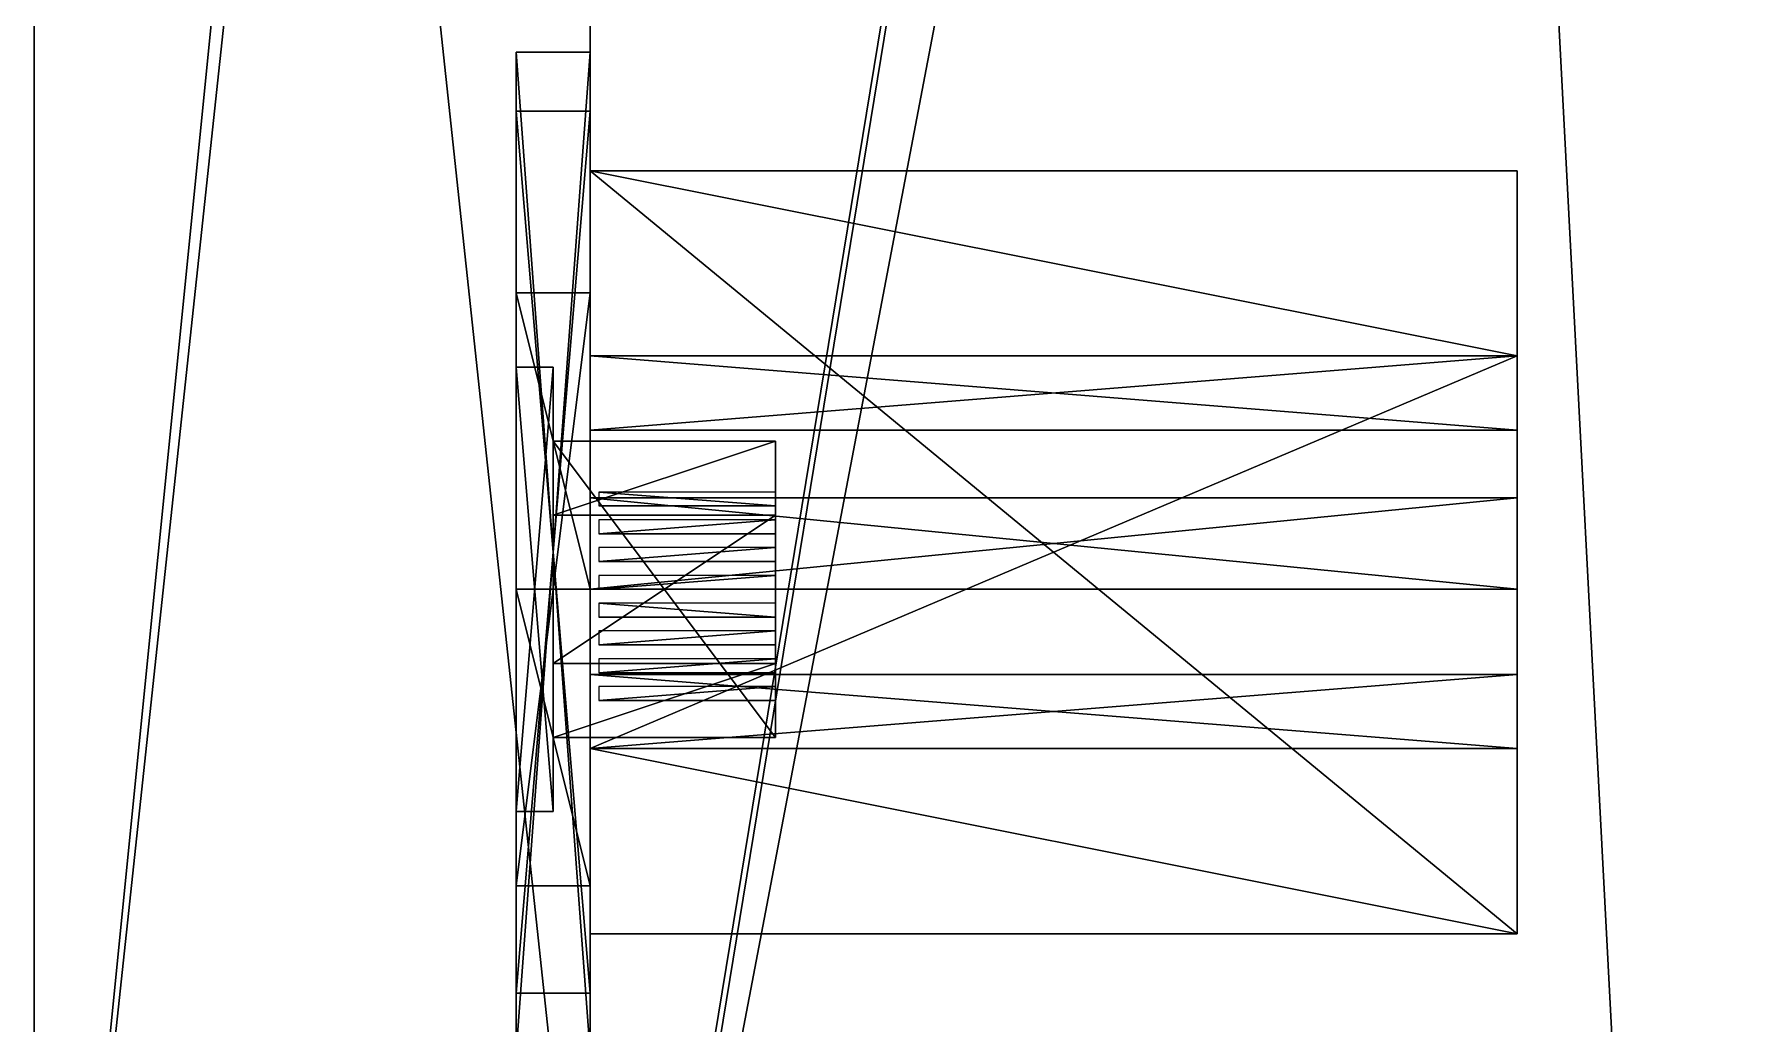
# Model space of a CAD drawing. Header units: millimetres. Extents: x -2 to 845, y -2 to 957.
# Drawn here: x 0 to 46.2, y 140.77 to 167.48 of the extents above; entities that cross this region are included whole.
import ezdxf

# ---------------------------------------------------------------- set-up
doc = ezdxf.new("R2010")
doc.units = ezdxf.units.MM
doc.header["$LTSCALE"] = 25.4

msp = doc.modelspace()

# ---------------------------------------------------------------- linework, layer by layer
for p, q in [((0, -2, -2), (0, 957, -2)), ((0, 955), (0, -2)), ((0, 955, 350), (0, 0, 350)), ((0, 955), (0, -2)), ((0, 120, 85), (0, 270, 85)), ((0, 120, 285), (0, 270, 285)), ((0, 120, 285), (0, 270, 285)), ((0, 120, 85), (0, 270, 85)), ((0, 120, 85), (0, 270, 85)), ((0, 120, 285), (0, 270, 285)), ((15, 120, 285), (15, 270, 285)), ((15, 120, 85), (15, 270, 85)), ((15, 120, 285), (15, 270, 285)), ((15, 120, 85), (15, 270, 85)), ((15, 120, 85), (15, 270, 85)), ((15, 130, 275), (15, 260, 275)), ((15, 260, 95), (15, 130, 95)), ((15, 260, 95), (15, 130, 95)), ((15, 130, 275), (15, 260, 275)), ((15, 260, 95), (15, 130, 95)), ((15, 130, 275), (15, 260, 275)), ((13, 140, 129), (13, 167, 129)), ((13, 167, 129), (13, 167, 105)), ((13, 167, 105), (13, 140, 105)), ((15, 167, 129), (13, 167, 129)), ((13, 140, 129), (13, 167, 129)), ((15, 167, 105), (13, 167, 105)), ((13, 167, 129), (13, 167, 105)), ((15, 167, 129), (13, 167, 129)), ((13, 167, 105), (13, 140, 105)), ((15, 167, 105), (13, 167, 105)), ((15, 167, 105), (15, 140, 105)), ((15, 167, 129), (15, 167, 105)), ((15, 140, 129), (15, 167, 129)), ((15, 140, 129), (15, 167, 129)), ((15, 167, 129), (15, 167, 105)), ((15, 167, 105), (15, 140, 105)), ((13, 141.596, 127.404), (13, 165.404, 127.404)), ((13, 165.404, 106.596), (13, 141.596, 106.596)), ((13, 165.404, 127.404), (13, 165.404, 106.596)), ((13, 141.596, 127.404), (13, 165.404, 127.404)), ((15, 165.404, 127.404), (13, 165.404, 127.404)), ((15, 165.404, 106.596), (13, 165.404, 106.596)), ((13, 165.404, 106.596), (13, 141.596, 106.596)), ((15, 165.404, 127.404), (13, 165.404, 127.404)), ((13, 165.404, 127.404), (13, 165.404, 106.596)), ((15, 165.404, 106.596), (13, 165.404, 106.596)), ((15, 141.596, 127.404), (15, 165.404, 127.404)), ((15, 165.404, 127.404), (15, 165.404, 106.596)), ((15, 165.404, 106.596), (15, 141.596, 106.596)), ((15, 141.596, 127.404), (15, 165.404, 127.404)), ((15, 165.404, 106.596), (15, 141.596, 106.596)), ((15, 165.404, 127.404), (15, 165.404, 106.596)), ((15, 140, 179), (15, 165, 179)), ((15, 165, 179), (15, 165, 204)), ((15, 165, 204), (15, 140, 204)), ((15, 140, 179), (15, 165, 179)), ((15, 165, 204), (15, 140, 204)), ((15, 165, 179), (15, 165, 204)), ((15, 158.799, 125.799), (15, 163.799, 120.799)), ((15, 163.799, 120.799), (40, 163.799, 120.799)), ((15, 163.799, 120.799), (15, 163.799, 108.201)), ((15, 163.799, 108.201), (40, 163.799, 108.201)), ((15, 163.799, 120.799), (40, 163.799, 120.799)), ((15, 163.799, 108.201), (15, 143.201, 108.201)), ((15, 163.799, 108.201), (40, 163.799, 108.201)), ((15, 163.799, 108.201), (15, 143.201, 108.201)), ((15, 163.799, 120.799), (15, 163.799, 108.201)), ((15, 158.799, 125.799), (15, 163.799, 120.799)), ((15, 163.621, 180.379), (15, 141.379, 180.379)), ((15, 163.621, 202.621), (15, 163.621, 180.379)), ((15, 141.379, 202.621), (15, 163.621, 202.621)), ((15, 141.379, 202.621), (15, 163.621, 202.621)), ((15, 163.621, 202.621), (15, 163.621, 180.379)), ((15, 163.621, 180.379), (15, 141.379, 180.379)), ((40, 158.799, 125.799), (40, 163.799, 120.799)), ((40, 163.799, 120.799), (40, 163.799, 108.201)), ((40, 163.799, 108.201), (40, 143.201, 108.201)), ((40, 158.799, 125.799), (40, 163.799, 120.799)), ((40, 163.799, 120.799), (40, 163.799, 108.201)), ((40, 163.799, 108.201), (40, 143.201, 108.201)), ((13, 160.5, 199.5), (13, 152.5, 199.5)), ((13, 160.5, 183.5), (13, 160.5, 199.5)), ((13, 144.5, 183.5), (13, 160.5, 183.5)), ((15, 160.5, 199.5), (13, 160.5, 199.5)), ((13, 160.5, 199.5), (13, 152.5, 199.5)), ((15, 160.5, 199.5), (13, 160.5, 199.5)), ((15, 160.5, 183.5), (13, 160.5, 183.5)), ((13, 160.5, 183.5), (13, 160.5, 199.5)), ((13, 144.5, 183.5), (13, 160.5, 183.5)), ((15, 160.5, 183.5), (13, 160.5, 183.5)), ((15, 160.5, 199.5), (15, 152.5, 199.5)), ((15, 144.5, 183.5), (15, 160.5, 183.5)), ((15, 160.5, 183.5), (15, 160.5, 199.5)), ((15, 160.5, 199.5), (15, 152.5, 199.5)), ((15, 160.5, 183.5), (15, 160.5, 199.5)), ((15, 144.5, 183.5), (15, 160.5, 183.5)), ((13, 158.5, 197.5), (13, 146.5, 197.5)), ((13, 146.5, 188.5), (13, 158.5, 188.5)), ((13, 158.5, 188.5), (13, 158.5, 197.5)), ((13, 158.5, 197.5), (13, 146.5, 197.5)), ((14, 158.5, 197.5), (13, 158.5, 197.5)), ((14, 158.5, 188.5), (13, 158.5, 188.5)), ((13, 146.5, 188.5), (13, 158.5, 188.5)), ((14, 158.5, 197.5), (13, 158.5, 197.5)), ((13, 158.5, 188.5), (13, 158.5, 197.5)), ((14, 158.5, 188.5), (13, 158.5, 188.5)), ((14, 158.5, 197.5), (14, 146.5, 197.5)), ((14, 158.5, 188.5), (14, 158.5, 197.5)), ((14, 146.5, 188.5), (14, 158.5, 188.5)), ((14, 158.5, 197.5), (14, 146.5, 197.5)), ((14, 146.5, 188.5), (14, 158.5, 188.5)), ((14, 158.5, 188.5), (14, 158.5, 197.5)), ((15, 158.799, 115.351), (15, 156.799, 115.351)), ((15, 158.799, 111.201), (15, 158.799, 115.351)), ((15, 156.799, 111.201), (15, 158.799, 111.201)), ((15, 148.201, 125.799), (15, 158.799, 125.799)), ((15, 158.799, 125.799), (40, 158.799, 125.799)), ((15, 158.799, 125.799), (40, 158.799, 125.799)), ((15, 156.799, 111.201), (15, 158.799, 111.201)), ((15, 158.799, 111.201), (40, 158.799, 111.201)), ((15, 158.799, 111.201), (15, 158.799, 115.351)), ((15, 158.799, 115.351), (40, 158.799, 115.351)), ((15, 158.799, 111.201), (40, 158.799, 111.201)), ((15, 158.799, 115.351), (15, 156.799, 115.351)), ((15, 158.799, 115.351), (40, 158.799, 115.351)), ((15, 148.201, 125.799), (15, 158.799, 125.799)), ((40, 148.201, 125.799), (40, 158.799, 125.799)), ((40, 156.799, 111.201), (40, 158.799, 111.201)), ((40, 158.799, 111.201), (40, 158.799, 115.351)), ((40, 158.799, 115.351), (40, 156.799, 115.351)), ((40, 148.201, 125.799), (40, 158.799, 125.799)), ((40, 156.799, 111.201), (40, 158.799, 111.201)), ((40, 158.799, 111.201), (40, 158.799, 115.351)), ((40, 158.799, 115.351), (40, 156.799, 115.351)), ((15, 156.799, 115.351), (15, 156.799, 111.201)), ((15, 156.799, 115.351), (15, 156.799, 111.201)), ((15, 156.799, 111.201), (40, 156.799, 111.201)), ((15, 156.799, 115.351), (40, 156.799, 115.351)), ((15, 156.799, 111.201), (40, 156.799, 111.201)), ((15, 156.799, 115.351), (40, 156.799, 115.351)), ((40, 156.799, 115.351), (40, 156.799, 111.201)), ((40, 156.799, 115.351), (40, 156.799, 111.201)), ((14, 148.5, 190.5), (14, 156.5, 190.5)), ((14, 156.5, 194.5), (14, 156.5, 190.5)), ((14, 154.5, 194.5), (14, 156.5, 194.5)), ((14, 156.5, 190.5), (20, 156.5, 190.5)), ((14, 156.5, 194.5), (20, 156.5, 194.5)), ((14, 156.5, 194.5), (14, 156.5, 190.5)), ((14, 154.5, 194.5), (14, 156.5, 194.5)), ((14, 156.5, 194.5), (20, 156.5, 194.5)), ((14, 156.5, 190.5), (20, 156.5, 190.5)), ((14, 148.5, 190.5), (14, 156.5, 190.5)), ((20, 156.5, 194.5), (20, 156.5, 190.5)), ((20, 154.5, 194.5), (20, 156.5, 194.5)), ((20, 149.5, 190.5), (20, 156.5, 190.5)), ((20, 154.5, 194.5), (20, 156.5, 194.5)), ((20, 156.5, 194.5), (20, 156.5, 190.5)), ((20, 149.5, 190.5), (20, 156.5, 190.5)), ((15, 154.972, 120.799), (15, 152.5, 120.799)), ((15, 154.972, 116.799), (15, 154.972, 120.799)), ((15, 152.5, 116.799), (15, 154.972, 116.799)), ((15, 152.5, 116.799), (15, 154.972, 116.799)), ((15, 154.972, 116.799), (40, 154.972, 116.799)), ((15, 154.972, 116.799), (15, 154.972, 120.799)), ((15, 154.972, 120.799), (40, 154.972, 120.799)), ((15, 154.972, 116.799), (40, 154.972, 116.799)), ((15, 154.972, 120.799), (15, 152.5, 120.799)), ((15, 154.972, 120.799), (40, 154.972, 120.799)), ((20, 155.125, 192.5), (15.226, 155.125, 190.5)), ((15.226, 155.125, 190.5), (15.226, 154.75, 190.5)), ((20, 155.125, 192.5), (20, 154.75, 192.5)), ((40, 152.5, 116.799), (40, 154.972, 116.799)), ((40, 154.972, 116.799), (40, 154.972, 120.799)), ((40, 154.972, 120.799), (40, 152.5, 120.799)), ((40, 152.5, 116.799), (40, 154.972, 116.799)), ((40, 154.972, 116.799), (40, 154.972, 120.799)), ((40, 154.972, 120.799), (40, 152.5, 120.799)), ((14, 154.5, 195.5), (14, 154.5, 194.5)), ((14, 150.5, 195.5), (14, 154.5, 195.5)), ((14, 150.5, 195.5), (14, 154.5, 195.5)), ((14, 154.5, 195.5), (20, 154.5, 195.5)), ((14, 154.5, 195.5), (14, 154.5, 194.5)), ((14, 154.5, 194.5), (20, 154.5, 194.5)), ((14, 154.5, 195.5), (20, 154.5, 195.5)), ((14, 154.5, 194.5), (20, 154.5, 194.5)), ((20, 154.75, 192.5), (15.226, 154.75, 190.5)), ((20, 154.375, 192.5), (15.226, 154.375, 190.5)), ((15.226, 154.375, 190.5), (15.226, 154, 190.5)), ((20, 150.5, 195.5), (20, 154.5, 195.5)), ((20, 154.5, 195.5), (20, 154.5, 194.5)), ((20, 150.5, 195.5), (20, 154.5, 195.5)), ((20, 154.5, 195.5), (20, 154.5, 194.5)), ((20, 154.375, 192.5), (20, 154, 192.5)), ((20, 154, 192.5), (15.226, 154, 190.5)), ((20, 153.625, 192.5), (15.226, 153.625, 190.5)), ((15.226, 153.625, 190.5), (15.226, 153.25, 190.5)), ((20, 153.625, 192.5), (20, 153.25, 192.5)), ((20, 153.25, 192.5), (15.226, 153.25, 190.5)), ((13, 152.5, 199.5), (13, 144.5, 199.5)), ((15, 152.5, 199.5), (13, 152.5, 199.5)), ((15, 152.5, 199.5), (13, 152.5, 199.5)), ((13, 152.5, 199.5), (13, 144.5, 199.5)), ((15, 152.5, 120.799), (15, 152.5, 116.799)), ((15, 152.5, 116.799), (40, 152.5, 116.799)), ((15, 152.5, 120.799), (40, 152.5, 120.799)), ((15, 152.5, 120.799), (15, 152.5, 116.799)), ((15, 152.5, 116.799), (40, 152.5, 116.799)), ((15, 152.5, 120.799), (40, 152.5, 120.799)), ((15, 152.5, 199.5), (15, 144.5, 199.5)), ((15, 152.5, 199.5), (15, 144.5, 199.5)), ((20, 152.875, 192.5), (15.226, 152.875, 190.5)), ((15.226, 152.875, 190.5), (15.226, 152.5, 190.5)), ((20, 152.5, 192.5), (15.226, 152.5, 190.5)), ((20, 152.875, 192.5), (20, 152.5, 192.5)), ((40, 152.5, 120.799), (40, 152.5, 116.799)), ((40, 152.5, 120.799), (40, 152.5, 116.799)), ((20, 152.125, 192.5), (15.226, 152.125, 190.5)), ((15.226, 152.125, 190.5), (15.226, 151.75, 190.5)), ((20, 152.125, 192.5), (20, 151.75, 192.5)), ((20, 151.75, 192.5), (15.226, 151.75, 190.5)), ((20, 151.375, 192.5), (15.226, 151.375, 190.5)), ((15.226, 151.375, 190.5), (15.226, 151, 190.5)), ((20, 151.375, 192.5), (20, 151, 192.5)), ((20, 151, 192.5), (15.226, 151, 190.5)), ((20, 150.625, 192.5), (15.226, 150.625, 190.5)), ((15.226, 150.625, 190.5), (15.226, 150.25, 190.5)), ((20, 150.625, 192.5), (20, 150.25, 192.5)), ((14, 150.5, 195.5), (14, 150.5, 194.5)), ((14, 150.5, 194.5), (14, 148.5, 194.5)), ((14, 150.5, 194.5), (14, 148.5, 194.5)), ((14, 150.5, 194.5), (20, 150.5, 194.5)), ((14, 150.5, 195.5), (14, 150.5, 194.5)), ((14, 150.5, 195.5), (20, 150.5, 195.5)), ((14, 150.5, 194.5), (20, 150.5, 194.5)), ((14, 150.5, 195.5), (20, 150.5, 195.5)), ((15, 148.201, 115.147), (15, 150.201, 115.147)), ((15, 150.201, 115.147), (15, 150.201, 111.201)), ((15, 150.201, 111.201), (15, 148.201, 111.201)), ((15, 148.201, 115.147), (15, 150.201, 115.147)), ((15, 150.201, 115.147), (40, 150.201, 115.147)), ((15, 150.201, 111.201), (15, 148.201, 111.201)), ((15, 150.201, 111.201), (40, 150.201, 111.201)), ((15, 150.201, 115.147), (15, 150.201, 111.201)), ((15, 150.201, 115.147), (40, 150.201, 115.147)), ((15, 150.201, 111.201), (40, 150.201, 111.201)), ((20, 150.25, 192.5), (15.226, 150.25, 190.5)), ((20, 150.5, 194.5), (20, 148.5, 194.5)), ((20, 150.5, 195.5), (20, 150.5, 194.5)), ((20, 150.5, 194.5), (20, 148.5, 194.5)), ((20, 150.5, 195.5), (20, 150.5, 194.5)), ((40, 148.201, 115.147), (40, 150.201, 115.147)), ((40, 150.201, 111.201), (40, 148.201, 111.201)), ((40, 150.201, 115.147), (40, 150.201, 111.201)), ((40, 148.201, 115.147), (40, 150.201, 115.147)), ((40, 150.201, 111.201), (40, 148.201, 111.201)), ((40, 150.201, 115.147), (40, 150.201, 111.201)), ((20, 149.875, 192.5), (15.226, 149.875, 190.5)), ((15.226, 149.875, 190.5), (15.226, 149.5, 190.5)), ((20, 149.875, 192.5), (20, 149.5, 192.5)), ((20, 149.5, 192.5), (15.226, 149.5, 190.5)), ((15.226, 149.5, 190.5), (20, 149.5, 190.5)), ((20, 149.5, 192.5), (15.226, 149.5, 190.5)), ((20, 149.5, 190.5), (20, 149.5, 192.5)), ((20, 148.5, 190.5), (20, 149.5, 190.5)), ((20, 148.5, 190.5), (20, 149.5, 190.5)), ((14, 148.5, 194.5), (14, 148.5, 190.5)), ((14, 148.5, 190.5), (20, 148.5, 190.5)), ((14, 148.5, 194.5), (14, 148.5, 190.5)), ((14, 148.5, 194.5), (20, 148.5, 194.5)), ((14, 148.5, 194.5), (20, 148.5, 194.5)), ((14, 148.5, 190.5), (20, 148.5, 190.5)), ((20, 148.5, 194.5), (20, 148.5, 190.5)), ((20, 148.5, 194.5), (20, 148.5, 190.5)), ((15, 148.201, 111.201), (15, 148.201, 115.147)), ((15, 148.201, 125.799), (15, 143.201, 120.799)), ((15, 148.201, 125.799), (40, 148.201, 125.799)), ((15, 148.201, 125.799), (40, 148.201, 125.799)), ((15, 148.201, 115.147), (40, 148.201, 115.147)), ((15, 148.201, 111.201), (15, 148.201, 115.147)), ((15, 148.201, 111.201), (40, 148.201, 111.201)), ((15, 148.201, 115.147), (40, 148.201, 115.147)), ((15, 148.201, 111.201), (40, 148.201, 111.201)), ((15, 148.201, 125.799), (15, 143.201, 120.799)), ((40, 148.201, 125.799), (40, 143.201, 120.799)), ((40, 148.201, 111.201), (40, 148.201, 115.147)), ((40, 148.201, 125.799), (40, 143.201, 120.799)), ((40, 148.201, 111.201), (40, 148.201, 115.147)), ((13, 146.5, 197.5), (13, 146.5, 188.5)), ((14, 146.5, 197.5), (13, 146.5, 197.5)), ((14, 146.5, 188.5), (13, 146.5, 188.5)), ((13, 146.5, 197.5), (13, 146.5, 188.5)), ((14, 146.5, 197.5), (13, 146.5, 197.5)), ((14, 146.5, 188.5), (13, 146.5, 188.5)), ((14, 146.5, 197.5), (14, 146.5, 188.5)), ((14, 146.5, 197.5), (14, 146.5, 188.5)), ((13, 144.5, 191.5), (13, 144.5, 183.5)), ((13, 144.5, 199.5), (13, 144.5, 191.5)), ((15, 144.5, 183.5), (13, 144.5, 183.5)), ((15, 144.5, 191.5), (13, 144.5, 191.5)), ((13, 144.5, 191.5), (13, 144.5, 183.5)), ((15, 144.5, 183.5), (13, 144.5, 183.5)), ((15, 144.5, 199.5), (13, 144.5, 199.5)), ((13, 144.5, 199.5), (13, 144.5, 191.5)), ((15, 144.5, 191.5), (13, 144.5, 191.5)), ((15, 144.5, 199.5), (13, 144.5, 199.5)), ((15, 144.5, 199.5), (15, 144.5, 191.5)), ((15, 144.5, 191.5), (15, 144.5, 183.5)), ((15, 144.5, 191.5), (15, 144.5, 183.5)), ((15, 144.5, 199.5), (15, 144.5, 191.5)), ((15, 143.201, 108.201), (15, 143.201, 120.799)), ((15, 143.201, 120.799), (40, 143.201, 120.799)), ((15, 143.201, 108.201), (40, 143.201, 108.201)), ((15, 143.201, 120.799), (40, 143.201, 120.799)), ((15, 143.201, 108.201), (40, 143.201, 108.201)), ((15, 143.201, 108.201), (15, 143.201, 120.799)), ((40, 143.201, 108.201), (40, 143.201, 120.799)), ((40, 143.201, 108.201), (40, 143.201, 120.799)), ((13, 141.596, 106.596), (13, 141.596, 127.404)), ((15, 141.596, 127.404), (13, 141.596, 127.404)), ((15, 141.596, 106.596), (13, 141.596, 106.596)), ((13, 141.596, 106.596), (13, 141.596, 127.404)), ((15, 141.596, 127.404), (13, 141.596, 127.404)), ((15, 141.596, 106.596), (13, 141.596, 106.596)), ((15, 141.596, 106.596), (15, 141.596, 127.404)), ((15, 141.596, 106.596), (15, 141.596, 127.404)), ((15, 141.379, 180.379), (15, 141.379, 202.621)), ((15, 141.379, 180.379), (15, 141.379, 202.621))]:
    msp.add_line(p, q)

# ---------------------------------------------------------------- meshes
mesh = msp.add_polyface()
corners = [(0, 955, 350), (0, 120, 285), (0, 0, 350), (0, 270, 285), (0, 759, 285), (0, 760, 285), (0, 760, 85), (0, 955), (0, 957), (0, 957, 350), (0, -2), (0, -2, 350), (0, 120, 85), (0, 270, 85), (0, 759, 85)]
mesh.append_faces([[corners[k] for k in face] for face in [(8, 0, 9), (2, 10, 11)]], dxfattribs={"vtx0": -1})
mesh.append_faces([[corners[k] for k in face] for face in [(0, 1, 2), (1, 0, 3), (3, 0, 4), (4, 0, 5), (5, 0, 6), (7, 0, 8), (10, 12, 7), (12, 2, 1)]], dxfattribs={"vtx0": -1, "vtx1": -1})
mesh.append_faces([[corners[k] for k in face] for face in [(6, 0, 7), (10, 2, 12)]], dxfattribs={"vtx0": -1, "vtx1": -1, "vtx2": -1})
mesh.append_faces([[corners[k] for k in face] for face in [(7, 12, 13), (7, 13, 14), (7, 14, 6)]], dxfattribs={"vtx0": -1, "vtx2": -1})
mesh = msp.add_polyface()
corners = [(50, -2), (0, 955), (0, -2), (50, 955), (65, 50), (100, -2), (50, 957), (100, 50), (100, 35), (65, 905), (100, 957), (100, 905), (100, 920)]
mesh.append_faces([[corners[k] for k in face] for face in [(0, 1, 2), (7, 5, 8), (10, 11, 12)]], dxfattribs={"vtx0": -1})
mesh.append_faces([[corners[k] for k in face] for face in [(1, 0, 3), (3, 4, 6), (4, 5, 7), (6, 9, 10), (9, 6, 4)]], dxfattribs={"vtx0": -1, "vtx1": -1})
mesh.append_faces([[corners[k] for k in face] for face in [(3, 0, 4)]], dxfattribs={"vtx0": -1, "vtx1": -1, "vtx2": -1})
mesh.append_faces([[corners[k] for k in face] for face in [(4, 0, 5), (10, 9, 11)]], dxfattribs={"vtx0": -1, "vtx2": -1})
mesh = msp.add_polyface()
corners = [(0, -2, -2), (545, 50, -2), (0, 957, -2), (670, -2, -2), (590, 50, -2), (670, 50, -2), (670, 0, -2), (670, 955, -2), (845, 957, -2), (545, 905, -2), (590, 905, -2), (670, 905, -2), (845, 955, -2)]
mesh.append_faces([[corners[k] for k in face] for face in [(5, 3, 6), (7, 10, 11), (8, 7, 12)]], dxfattribs={"vtx0": -1})
mesh.append_faces([[corners[k] for k in face] for face in [(0, 1, 2), (1, 3, 4), (4, 3, 5), (2, 7, 8), (9, 2, 1)]], dxfattribs={"vtx0": -1, "vtx1": -1})
mesh.append_faces([[corners[k] for k in face] for face in [(7, 2, 9)]], dxfattribs={"vtx0": -1, "vtx1": -1, "vtx2": -1})
mesh.append_faces([[corners[k] for k in face] for face in [(1, 0, 3), (7, 9, 10)]], dxfattribs={"vtx0": -1, "vtx2": -1})
mesh = msp.add_polyface()
corners = [(0, 760, 85), (0, 270, 85), (0, 759, 85), (15, 270, 85), (115, 729, 85), (155, 760, 85), (15, 120, 85), (15, 119, 85), (155, 729, 85), (115, 644, 85), (155, 119, 85), (155, 644, 85), (155, 120, 85)]
mesh.append_faces([[corners[k] for k in face] for face in [(0, 1, 2), (4, 5, 8), (10, 11, 12)]], dxfattribs={"vtx0": -1})
mesh.append_faces([[corners[k] for k in face] for face in [(1, 0, 3), (3, 4, 6), (6, 4, 7), (7, 9, 10), (9, 7, 4)]], dxfattribs={"vtx0": -1, "vtx1": -1})
mesh.append_faces([[corners[k] for k in face] for face in [(3, 0, 4)]], dxfattribs={"vtx0": -1, "vtx1": -1, "vtx2": -1})
mesh.append_faces([[corners[k] for k in face] for face in [(4, 0, 5), (10, 9, 11)]], dxfattribs={"vtx0": -1, "vtx2": -1})
mesh = msp.add_polyface()
corners = [(15, 270, 285), (0, 120, 285), (0, 270, 285), (15, 120, 285)]
mesh.append_faces([[corners[k] for k in face] for face in [(0, 1, 2), (1, 0, 3)]], dxfattribs={"vtx0": -1})
mesh = msp.add_polyface()
corners = [(15, 270, 85), (0, 120, 85), (0, 270, 85), (15, 120, 85)]
mesh.append_faces([[corners[k] for k in face] for face in [(0, 1, 2), (1, 0, 3)]], dxfattribs={"vtx0": -1})
mesh = msp.add_polyface()
corners = [(15, 130, 95), (0, 270, 85), (0, 120, 85), (15, 260, 95)]
mesh.append_faces([[corners[k] for k in face] for face in [(0, 1, 2), (1, 0, 3)]], dxfattribs={"vtx0": -1})
mesh = msp.add_polyface()
corners = [(15, 260, 275), (0, 120, 285), (0, 270, 285), (15, 130, 275)]
mesh.append_faces([[corners[k] for k in face] for face in [(0, 1, 2), (1, 0, 3)]], dxfattribs={"vtx0": -1})
mesh = msp.add_polyface()
corners = [(15, 120, 285), (15, 130, 275), (15, 120, 85), (15, 270, 285), (15, 260, 275), (15, 260, 95), (15, 130, 95), (15, 270, 85)]
mesh.append_faces([[corners[k] for k in face] for face in [(0, 1, 2), (1, 3, 4), (4, 3, 5), (2, 6, 7), (6, 2, 1), (7, 5, 3)]], dxfattribs={"vtx0": -1, "vtx1": -1})
mesh.append_faces([[corners[k] for k in face] for face in [(1, 0, 3), (7, 6, 5)]], dxfattribs={"vtx0": -1, "vtx2": -1})
mesh = msp.add_polyface()
corners = [(15, 130, 275), (15, 140, 204), (15, 130, 95), (15, 260, 275), (15, 200, 236.5), (15, 165, 204), (15, 165, 179), (15, 167, 129), (15, 167, 105), (15, 240, 236.5), (15, 240, 200.969), (15, 240, 191.5), (15, 240, 186.363), (15, 240, 181.225), (15, 240, 146.5), (15, 140, 105), (15, 260, 95), (15, 140, 179), (15, 140, 129), (15, 200, 146.5), (15, 200, 200.969), (15, 200, 191.5), (15, 200, 186.363), (15, 200, 181.225)]
mesh.append_faces([[corners[k] for k in face] for face in [(19, 22, 23)]], dxfattribs={"vtx0": -1})
mesh.append_faces([[corners[k] for k in face] for face in [(0, 1, 2), (1, 4, 5), (5, 4, 6), (7, 4, 8), (4, 3, 9), (9, 3, 10), (10, 3, 11), (11, 3, 12), (12, 3, 13), (13, 3, 14), (2, 15, 16), (15, 17, 18), (16, 14, 3), (6, 18, 17), (18, 6, 7)]], dxfattribs={"vtx0": -1, "vtx1": -1})
mesh.append_faces([[corners[k] for k in face] for face in [(1, 3, 4), (6, 4, 7), (15, 2, 1), (16, 8, 19), (19, 8, 4)]], dxfattribs={"vtx0": -1, "vtx1": -1, "vtx2": -1})
mesh.append_faces([[corners[k] for k in face] for face in [(1, 0, 3), (15, 1, 17), (16, 15, 8), (19, 4, 20), (19, 20, 21), (19, 21, 22), (16, 19, 14)]], dxfattribs={"vtx0": -1, "vtx2": -1})
mesh = msp.add_polyface()
corners = [(13, 140, 129), (13, 141.596, 127.404), (13, 140, 105), (13, 167, 129), (13, 165.404, 127.404), (13, 165.404, 106.596), (13, 141.596, 106.596), (13, 167, 105)]
mesh.append_faces([[corners[k] for k in face] for face in [(0, 1, 2), (1, 3, 4), (4, 3, 5), (2, 6, 7), (6, 2, 1), (7, 5, 3)]], dxfattribs={"vtx0": -1, "vtx1": -1})
mesh.append_faces([[corners[k] for k in face] for face in [(1, 0, 3), (7, 6, 5)]], dxfattribs={"vtx0": -1, "vtx2": -1})
mesh = msp.add_polyface()
corners = [(15, 140, 129), (13, 167, 129), (13, 140, 129), (15, 167, 129)]
mesh.append_faces([[corners[k] for k in face] for face in [(0, 1, 2), (1, 0, 3)]], dxfattribs={"vtx0": -1})
mesh = msp.add_polyface()
corners = [(13, 167, 129), (15, 167, 105), (13, 167, 105), (15, 167, 129)]
mesh.append_faces([[corners[k] for k in face] for face in [(0, 1, 2), (1, 0, 3)]], dxfattribs={"vtx0": -1})
mesh = msp.add_polyface()
corners = [(15, 167, 105), (13, 140, 105), (13, 167, 105), (15, 140, 105)]
mesh.append_faces([[corners[k] for k in face] for face in [(0, 1, 2), (1, 0, 3)]], dxfattribs={"vtx0": -1})
mesh = msp.add_polyface()
corners = [(15, 165.404, 127.404), (13, 141.596, 127.404), (13, 165.404, 127.404), (15, 141.596, 127.404)]
mesh.append_faces([[corners[k] for k in face] for face in [(0, 1, 2), (1, 0, 3)]], dxfattribs={"vtx0": -1})
mesh = msp.add_polyface()
corners = [(15, 141.596, 106.596), (13, 165.404, 106.596), (13, 141.596, 106.596), (15, 165.404, 106.596)]
mesh.append_faces([[corners[k] for k in face] for face in [(0, 1, 2), (1, 0, 3)]], dxfattribs={"vtx0": -1})
mesh = msp.add_polyface()
corners = [(15, 165.404, 127.404), (13, 165.404, 106.596), (15, 165.404, 106.596), (13, 165.404, 127.404)]
mesh.append_faces([[corners[k] for k in face] for face in [(0, 1, 2), (1, 0, 3)]], dxfattribs={"vtx0": -1})
mesh = msp.add_polyface()
corners = [(15, 141.596, 127.404), (15, 143.201, 120.799), (15, 141.596, 106.596), (15, 148.201, 125.799), (15, 165.404, 127.404), (15, 158.799, 125.799), (15, 163.799, 120.799), (15, 163.799, 108.201), (15, 143.201, 108.201), (15, 165.404, 106.596)]
mesh.append_faces([[corners[k] for k in face] for face in [(0, 1, 2), (1, 0, 3), (3, 4, 5), (5, 4, 6), (6, 4, 7), (2, 8, 9), (8, 2, 1), (9, 7, 4)]], dxfattribs={"vtx0": -1, "vtx1": -1})
mesh.append_faces([[corners[k] for k in face] for face in [(3, 0, 4), (9, 8, 7)]], dxfattribs={"vtx0": -1, "vtx2": -1})
mesh = msp.add_polyface()
corners = [(15, 140, 204), (15, 141.379, 202.621), (15, 140, 179), (15, 165, 204), (15, 163.621, 202.621), (15, 163.621, 180.379), (15, 141.379, 180.379), (15, 165, 179)]
mesh.append_faces([[corners[k] for k in face] for face in [(0, 1, 2), (1, 3, 4), (4, 3, 5), (2, 6, 7), (6, 2, 1), (7, 5, 3)]], dxfattribs={"vtx0": -1, "vtx1": -1})
mesh.append_faces([[corners[k] for k in face] for face in [(1, 0, 3), (7, 6, 5)]], dxfattribs={"vtx0": -1, "vtx2": -1})
mesh = msp.add_polyface()
corners = [(40, 158.799, 125.799), (15, 163.799, 120.799), (40, 163.799, 120.799), (15, 158.799, 125.799)]
mesh.append_faces([[corners[k] for k in face] for face in [(0, 1, 2), (1, 0, 3)]], dxfattribs={"vtx0": -1})
mesh = msp.add_polyface()
corners = [(40, 163.799, 120.799), (15, 163.799, 108.201), (40, 163.799, 108.201), (15, 163.799, 120.799)]
mesh.append_faces([[corners[k] for k in face] for face in [(0, 1, 2), (1, 0, 3)]], dxfattribs={"vtx0": -1})
mesh = msp.add_polyface()
corners = [(40, 143.201, 108.201), (15, 163.799, 108.201), (15, 143.201, 108.201), (40, 163.799, 108.201)]
mesh.append_faces([[corners[k] for k in face] for face in [(0, 1, 2), (1, 0, 3)]], dxfattribs={"vtx0": -1})
mesh = msp.add_polyface()
corners = [(15, 141.379, 202.621), (15, 144.5, 199.5), (15, 141.379, 180.379), (15, 163.621, 202.621), (15, 152.5, 199.5), (15, 160.5, 199.5), (15, 160.5, 183.5), (15, 144.5, 183.5), (15, 163.621, 180.379), (15, 144.5, 191.5)]
mesh.append_faces([[corners[k] for k in face] for face in [(0, 1, 2), (1, 3, 4), (4, 3, 5), (5, 3, 6), (2, 7, 8), (7, 2, 9), (9, 2, 1), (8, 6, 3)]], dxfattribs={"vtx0": -1, "vtx1": -1})
mesh.append_faces([[corners[k] for k in face] for face in [(1, 0, 3), (8, 7, 6)]], dxfattribs={"vtx0": -1, "vtx2": -1})
mesh = msp.add_polyface()
corners = [(40, 148.201, 125.799), (40, 152.5, 120.799), (40, 148.201, 115.147), (40, 158.799, 125.799), (40, 150.201, 115.147), (40, 150.201, 111.201), (40, 154.972, 120.799), (40, 154.972, 116.799), (40, 156.799, 115.351), (40, 158.799, 115.351), (40, 163.799, 120.799), (40, 158.799, 111.201), (40, 143.201, 108.201), (40, 143.201, 120.799), (40, 148.201, 111.201), (40, 163.799, 108.201), (40, 156.799, 111.201), (40, 152.5, 116.799)]
mesh.append_faces([[corners[k] for k in face] for face in [(0, 12, 13)]], dxfattribs={"vtx0": -1})
mesh.append_faces([[corners[k] for k in face] for face in [(2, 1, 4), (4, 1, 5), (1, 3, 6), (6, 3, 7), (8, 3, 9), (9, 10, 11), (12, 14, 15), (14, 0, 2), (17, 5, 1), (16, 7, 8), (15, 11, 10)]], dxfattribs={"vtx0": -1, "vtx1": -1})
mesh.append_faces([[corners[k] for k in face] for face in [(0, 1, 2), (7, 3, 8), (12, 0, 14), (15, 5, 16), (16, 5, 17)]], dxfattribs={"vtx0": -1, "vtx1": -1, "vtx2": -1})
mesh.append_faces([[corners[k] for k in face] for face in [(1, 0, 3), (9, 3, 10), (15, 14, 5), (16, 17, 7), (15, 16, 11)]], dxfattribs={"vtx0": -1, "vtx2": -1})
mesh = msp.add_polyface()
corners = [(13, 144.5, 199.5), (13, 146.5, 197.5), (13, 144.5, 191.5), (13, 152.5, 199.5), (13, 144.5, 183.5), (13, 158.5, 197.5), (13, 160.5, 199.5), (13, 158.5, 188.5), (13, 146.5, 188.5), (13, 160.5, 183.5)]
mesh.append_faces([[corners[k] for k in face] for face in [(0, 1, 2), (2, 1, 4), (1, 3, 5), (5, 6, 7), (4, 8, 9), (8, 4, 1), (9, 7, 6)]], dxfattribs={"vtx0": -1, "vtx1": -1})
mesh.append_faces([[corners[k] for k in face] for face in [(1, 0, 3), (5, 3, 6), (9, 8, 7)]], dxfattribs={"vtx0": -1, "vtx2": -1})
mesh = msp.add_polyface()
corners = [(15, 152.5, 199.5), (13, 160.5, 199.5), (13, 152.5, 199.5), (15, 160.5, 199.5)]
mesh.append_faces([[corners[k] for k in face] for face in [(0, 1, 2), (1, 0, 3)]], dxfattribs={"vtx0": -1})
mesh = msp.add_polyface()
corners = [(13, 160.5, 199.5), (15, 160.5, 183.5), (13, 160.5, 183.5), (15, 160.5, 199.5)]
mesh.append_faces([[corners[k] for k in face] for face in [(0, 1, 2), (1, 0, 3)]], dxfattribs={"vtx0": -1})
mesh = msp.add_polyface()
corners = [(15, 160.5, 183.5), (13, 144.5, 183.5), (13, 160.5, 183.5), (15, 144.5, 183.5)]
mesh.append_faces([[corners[k] for k in face] for face in [(0, 1, 2), (1, 0, 3)]], dxfattribs={"vtx0": -1})
mesh = msp.add_polyface()
corners = [(14, 158.5, 197.5), (13, 146.5, 197.5), (13, 158.5, 197.5), (14, 146.5, 197.5)]
mesh.append_faces([[corners[k] for k in face] for face in [(0, 1, 2), (1, 0, 3)]], dxfattribs={"vtx0": -1})
mesh = msp.add_polyface()
corners = [(14, 146.5, 188.5), (13, 158.5, 188.5), (13, 146.5, 188.5), (14, 158.5, 188.5)]
mesh.append_faces([[corners[k] for k in face] for face in [(0, 1, 2), (1, 0, 3)]], dxfattribs={"vtx0": -1})
mesh = msp.add_polyface()
corners = [(14, 158.5, 197.5), (13, 158.5, 188.5), (14, 158.5, 188.5), (13, 158.5, 197.5)]
mesh.append_faces([[corners[k] for k in face] for face in [(0, 1, 2), (1, 0, 3)]], dxfattribs={"vtx0": -1})
mesh = msp.add_polyface()
corners = [(14, 146.5, 197.5), (14, 148.5, 194.5), (14, 146.5, 188.5), (14, 150.5, 195.5), (14, 158.5, 197.5), (14, 154.5, 195.5), (14, 154.5, 194.5), (14, 156.5, 194.5), (14, 156.5, 190.5), (14, 148.5, 190.5), (14, 158.5, 188.5), (14, 150.5, 194.5)]
mesh.append_faces([[corners[k] for k in face] for face in [(0, 1, 2), (3, 4, 5), (5, 4, 6), (6, 4, 7), (7, 4, 8), (2, 9, 10), (9, 2, 1), (10, 8, 4)]], dxfattribs={"vtx0": -1, "vtx1": -1})
mesh.append_faces([[corners[k] for k in face] for face in [(1, 0, 3)]], dxfattribs={"vtx0": -1, "vtx1": -1, "vtx2": -1})
mesh.append_faces([[corners[k] for k in face] for face in [(3, 0, 4), (10, 9, 8)]], dxfattribs={"vtx0": -1, "vtx2": -1})
mesh.append_faces([[corners[k] for k in face] for face in [(11, 1, 3)]], dxfattribs={"vtx1": -1})
mesh = msp.add_polyface()
corners = [(15, 158.799, 115.351), (15, 156.799, 111.201), (15, 156.799, 115.351), (15, 158.799, 111.201)]
mesh.append_faces([[corners[k] for k in face] for face in [(0, 1, 2), (1, 0, 3)]], dxfattribs={"vtx0": -1})
mesh = msp.add_polyface()
corners = [(40, 158.799, 125.799), (15, 148.201, 125.799), (15, 158.799, 125.799), (40, 148.201, 125.799)]
mesh.append_faces([[corners[k] for k in face] for face in [(0, 1, 2), (1, 0, 3)]], dxfattribs={"vtx0": -1})
mesh = msp.add_polyface()
corners = [(40, 158.799, 111.201), (15, 156.799, 111.201), (15, 158.799, 111.201), (40, 156.799, 111.201)]
mesh.append_faces([[corners[k] for k in face] for face in [(0, 1, 2), (1, 0, 3)]], dxfattribs={"vtx0": -1})
mesh = msp.add_polyface()
corners = [(15, 158.799, 115.351), (40, 158.799, 111.201), (15, 158.799, 111.201), (40, 158.799, 115.351)]
mesh.append_faces([[corners[k] for k in face] for face in [(0, 1, 2), (1, 0, 3)]], dxfattribs={"vtx0": -1})
mesh = msp.add_polyface()
corners = [(40, 156.799, 115.351), (15, 158.799, 115.351), (15, 156.799, 115.351), (40, 158.799, 115.351)]
mesh.append_faces([[corners[k] for k in face] for face in [(0, 1, 2), (1, 0, 3)]], dxfattribs={"vtx0": -1})
mesh = msp.add_polyface()
corners = [(40, 156.799, 115.351), (15, 156.799, 111.201), (40, 156.799, 111.201), (15, 156.799, 115.351)]
mesh.append_faces([[corners[k] for k in face] for face in [(0, 1, 2), (1, 0, 3)]], dxfattribs={"vtx0": -1})
mesh = msp.add_polyface()
corners = [(20, 156.5, 194.5), (14, 156.5, 190.5), (20, 156.5, 190.5), (14, 156.5, 194.5)]
mesh.append_faces([[corners[k] for k in face] for face in [(0, 1, 2), (1, 0, 3)]], dxfattribs={"vtx0": -1})
mesh = msp.add_polyface()
corners = [(20, 156.5, 194.5), (14, 154.5, 194.5), (14, 156.5, 194.5), (20, 154.5, 194.5)]
mesh.append_faces([[corners[k] for k in face] for face in [(0, 1, 2), (1, 0, 3)]], dxfattribs={"vtx0": -1})
mesh = msp.add_polyface()
corners = [(20, 148.5, 190.5), (14, 156.5, 190.5), (14, 148.5, 190.5), (20, 156.5, 190.5), (20, 149.5, 190.5)]
mesh.append_faces([[corners[k] for k in face] for face in [(0, 1, 2), (3, 0, 4)]], dxfattribs={"vtx0": -1})
mesh.append_faces([[corners[k] for k in face] for face in [(1, 0, 3)]], dxfattribs={"vtx0": -1, "vtx1": -1})
mesh = msp.add_polyface()
corners = [(20, 154.5, 195.5), (20, 150.5, 194.5), (20, 150.5, 195.5), (20, 148.5, 190.5), (20, 148.5, 194.5), (20, 149.5, 190.5), (20, 156.5, 190.5), (20, 154.5, 194.5), (20, 156.5, 194.5)]
mesh.append_faces([[corners[k] for k in face] for face in [(0, 1, 2), (1, 3, 4), (6, 7, 8)]], dxfattribs={"vtx0": -1})
mesh.append_faces([[corners[k] for k in face] for face in [(3, 1, 5), (5, 1, 6), (7, 1, 0)]], dxfattribs={"vtx0": -1, "vtx1": -1})
mesh.append_faces([[corners[k] for k in face] for face in [(6, 1, 7)]], dxfattribs={"vtx0": -1, "vtx1": -1, "vtx2": -1})
mesh = msp.add_polyface()
corners = [(15, 154.972, 120.799), (15, 152.5, 116.799), (15, 152.5, 120.799), (15, 154.972, 116.799)]
mesh.append_faces([[corners[k] for k in face] for face in [(0, 1, 2), (1, 0, 3)]], dxfattribs={"vtx0": -1})
mesh = msp.add_polyface()
corners = [(40, 154.972, 116.799), (15, 152.5, 116.799), (15, 154.972, 116.799), (40, 152.5, 116.799)]
mesh.append_faces([[corners[k] for k in face] for face in [(0, 1, 2), (1, 0, 3)]], dxfattribs={"vtx0": -1})
mesh = msp.add_polyface()
corners = [(15, 154.972, 120.799), (40, 154.972, 116.799), (15, 154.972, 116.799), (40, 154.972, 120.799)]
mesh.append_faces([[corners[k] for k in face] for face in [(0, 1, 2), (1, 0, 3)]], dxfattribs={"vtx0": -1})
mesh = msp.add_polyface()
corners = [(40, 152.5, 120.799), (15, 154.972, 120.799), (15, 152.5, 120.799), (40, 154.972, 120.799)]
mesh.append_faces([[corners[k] for k in face] for face in [(0, 1, 2), (1, 0, 3)]], dxfattribs={"vtx0": -1})
mesh = msp.add_polyface()
corners = [(20, 154.75, 192.5), (15.226, 155.125, 190.5), (15.226, 154.75, 190.5), (20, 155.125, 192.5)]
mesh.append_faces([[corners[k] for k in face] for face in [(0, 1, 2), (1, 0, 3)]], dxfattribs={"vtx0": -1})
mesh = msp.add_polyface()
corners = [(20, 154.5, 195.5), (14, 150.5, 195.5), (14, 154.5, 195.5), (20, 150.5, 195.5)]
mesh.append_faces([[corners[k] for k in face] for face in [(0, 1, 2), (1, 0, 3)]], dxfattribs={"vtx0": -1})
mesh = msp.add_polyface()
corners = [(20, 154.5, 195.5), (14, 154.5, 194.5), (20, 154.5, 194.5), (14, 154.5, 195.5)]
mesh.append_faces([[corners[k] for k in face] for face in [(0, 1, 2), (1, 0, 3)]], dxfattribs={"vtx0": -1})
mesh = msp.add_polyface()
corners = [(15.226, 154, 190.5), (20, 154.375, 192.5), (15.226, 154.375, 190.5), (20, 154, 192.5)]
mesh.append_faces([[corners[k] for k in face] for face in [(0, 1, 2), (1, 0, 3)]], dxfattribs={"vtx0": -1})
mesh = msp.add_polyface()
corners = [(15.226, 153.25, 190.5), (20, 153.625, 192.5), (15.226, 153.625, 190.5), (20, 153.25, 192.5)]
mesh.append_faces([[corners[k] for k in face] for face in [(0, 1, 2), (1, 0, 3)]], dxfattribs={"vtx0": -1})
mesh = msp.add_polyface()
corners = [(15, 144.5, 199.5), (13, 152.5, 199.5), (13, 144.5, 199.5), (15, 152.5, 199.5)]
mesh.append_faces([[corners[k] for k in face] for face in [(0, 1, 2), (1, 0, 3)]], dxfattribs={"vtx0": -1})
mesh = msp.add_polyface()
corners = [(40, 152.5, 120.799), (15, 152.5, 116.799), (40, 152.5, 116.799), (15, 152.5, 120.799)]
mesh.append_faces([[corners[k] for k in face] for face in [(0, 1, 2), (1, 0, 3)]], dxfattribs={"vtx0": -1})
mesh = msp.add_polyface()
corners = [(15.226, 152.5, 190.5), (20, 152.875, 192.5), (15.226, 152.875, 190.5), (20, 152.5, 192.5)]
mesh.append_faces([[corners[k] for k in face] for face in [(0, 1, 2), (1, 0, 3)]], dxfattribs={"vtx0": -1})
mesh = msp.add_polyface()
corners = [(20, 151.75, 192.5), (15.226, 152.125, 190.5), (15.226, 151.75, 190.5), (20, 152.125, 192.5)]
mesh.append_faces([[corners[k] for k in face] for face in [(0, 1, 2), (1, 0, 3)]], dxfattribs={"vtx0": -1})
mesh = msp.add_polyface()
corners = [(15.226, 151, 190.5), (20, 151.375, 192.5), (15.226, 151.375, 190.5), (20, 151, 192.5)]
mesh.append_faces([[corners[k] for k in face] for face in [(0, 1, 2), (1, 0, 3)]], dxfattribs={"vtx0": -1})
mesh = msp.add_polyface()
corners = [(15.226, 150.25, 190.5), (20, 150.625, 192.5), (15.226, 150.625, 190.5), (20, 150.25, 192.5)]
mesh.append_faces([[corners[k] for k in face] for face in [(0, 1, 2), (1, 0, 3)]], dxfattribs={"vtx0": -1})
mesh = msp.add_polyface()
corners = [(20, 150.5, 194.5), (14, 148.5, 194.5), (14, 150.5, 194.5), (20, 148.5, 194.5)]
mesh.append_faces([[corners[k] for k in face] for face in [(0, 1, 2), (1, 0, 3)]], dxfattribs={"vtx0": -1})
mesh = msp.add_polyface()
corners = [(14, 150.5, 195.5), (20, 150.5, 194.5), (14, 150.5, 194.5), (20, 150.5, 195.5)]
mesh.append_faces([[corners[k] for k in face] for face in [(0, 1, 2), (1, 0, 3)]], dxfattribs={"vtx0": -1})
mesh = msp.add_polyface()
corners = [(15, 150.201, 115.147), (15, 148.201, 111.201), (15, 148.201, 115.147), (15, 150.201, 111.201)]
mesh.append_faces([[corners[k] for k in face] for face in [(0, 1, 2), (1, 0, 3)]], dxfattribs={"vtx0": -1})
mesh = msp.add_polyface()
corners = [(40, 148.201, 115.147), (15, 150.201, 115.147), (15, 148.201, 115.147), (40, 150.201, 115.147)]
mesh.append_faces([[corners[k] for k in face] for face in [(0, 1, 2), (1, 0, 3)]], dxfattribs={"vtx0": -1})
mesh = msp.add_polyface()
corners = [(40, 150.201, 111.201), (15, 148.201, 111.201), (15, 150.201, 111.201), (40, 148.201, 111.201)]
mesh.append_faces([[corners[k] for k in face] for face in [(0, 1, 2), (1, 0, 3)]], dxfattribs={"vtx0": -1})
mesh = msp.add_polyface()
corners = [(15, 150.201, 115.147), (40, 150.201, 111.201), (15, 150.201, 111.201), (40, 150.201, 115.147)]
mesh.append_faces([[corners[k] for k in face] for face in [(0, 1, 2), (1, 0, 3)]], dxfattribs={"vtx0": -1})
mesh = msp.add_polyface()
corners = [(15.226, 149.5, 190.5), (20, 149.875, 192.5), (15.226, 149.875, 190.5), (20, 149.5, 192.5)]
mesh.append_faces([[corners[k] for k in face] for face in [(0, 1, 2), (1, 0, 3)]], dxfattribs={"vtx0": -1})
mesh = msp.add_polyface()
corners = [(20, 149.5, 192.5), (15.226, 149.5, 190.5), (20, 149.5, 190.5)]
mesh.append_faces([[corners[k] for k in face] for face in [(0, 1, 2)]])
mesh = msp.add_polyface()
corners = [(14, 148.5, 194.5), (20, 148.5, 190.5), (14, 148.5, 190.5), (20, 148.5, 194.5)]
mesh.append_faces([[corners[k] for k in face] for face in [(0, 1, 2), (1, 0, 3)]], dxfattribs={"vtx0": -1})
mesh = msp.add_polyface()
corners = [(15, 148.201, 125.799), (40, 143.201, 120.799), (15, 143.201, 120.799), (40, 148.201, 125.799)]
mesh.append_faces([[corners[k] for k in face] for face in [(0, 1, 2), (1, 0, 3)]], dxfattribs={"vtx0": -1})
mesh = msp.add_polyface()
corners = [(40, 148.201, 115.147), (15, 148.201, 111.201), (40, 148.201, 111.201), (15, 148.201, 115.147)]
mesh.append_faces([[corners[k] for k in face] for face in [(0, 1, 2), (1, 0, 3)]], dxfattribs={"vtx0": -1})
mesh = msp.add_polyface()
corners = [(13, 146.5, 197.5), (14, 146.5, 188.5), (13, 146.5, 188.5), (14, 146.5, 197.5)]
mesh.append_faces([[corners[k] for k in face] for face in [(0, 1, 2), (1, 0, 3)]], dxfattribs={"vtx0": -1})
mesh = msp.add_polyface()
corners = [(15, 144.5, 191.5), (13, 144.5, 183.5), (15, 144.5, 183.5), (13, 144.5, 191.5)]
mesh.append_faces([[corners[k] for k in face] for face in [(0, 1, 2), (1, 0, 3)]], dxfattribs={"vtx0": -1})
mesh = msp.add_polyface()
corners = [(15, 144.5, 199.5), (13, 144.5, 191.5), (15, 144.5, 191.5), (13, 144.5, 199.5)]
mesh.append_faces([[corners[k] for k in face] for face in [(0, 1, 2), (1, 0, 3)]], dxfattribs={"vtx0": -1})
mesh = msp.add_polyface()
corners = [(15, 143.201, 120.799), (40, 143.201, 108.201), (15, 143.201, 108.201), (40, 143.201, 120.799)]
mesh.append_faces([[corners[k] for k in face] for face in [(0, 1, 2), (1, 0, 3)]], dxfattribs={"vtx0": -1})
mesh = msp.add_polyface()
corners = [(13, 141.596, 127.404), (15, 141.596, 106.596), (13, 141.596, 106.596), (15, 141.596, 127.404)]
mesh.append_faces([[corners[k] for k in face] for face in [(0, 1, 2), (1, 0, 3)]], dxfattribs={"vtx0": -1})

doc.saveas('drawing.dxf')
